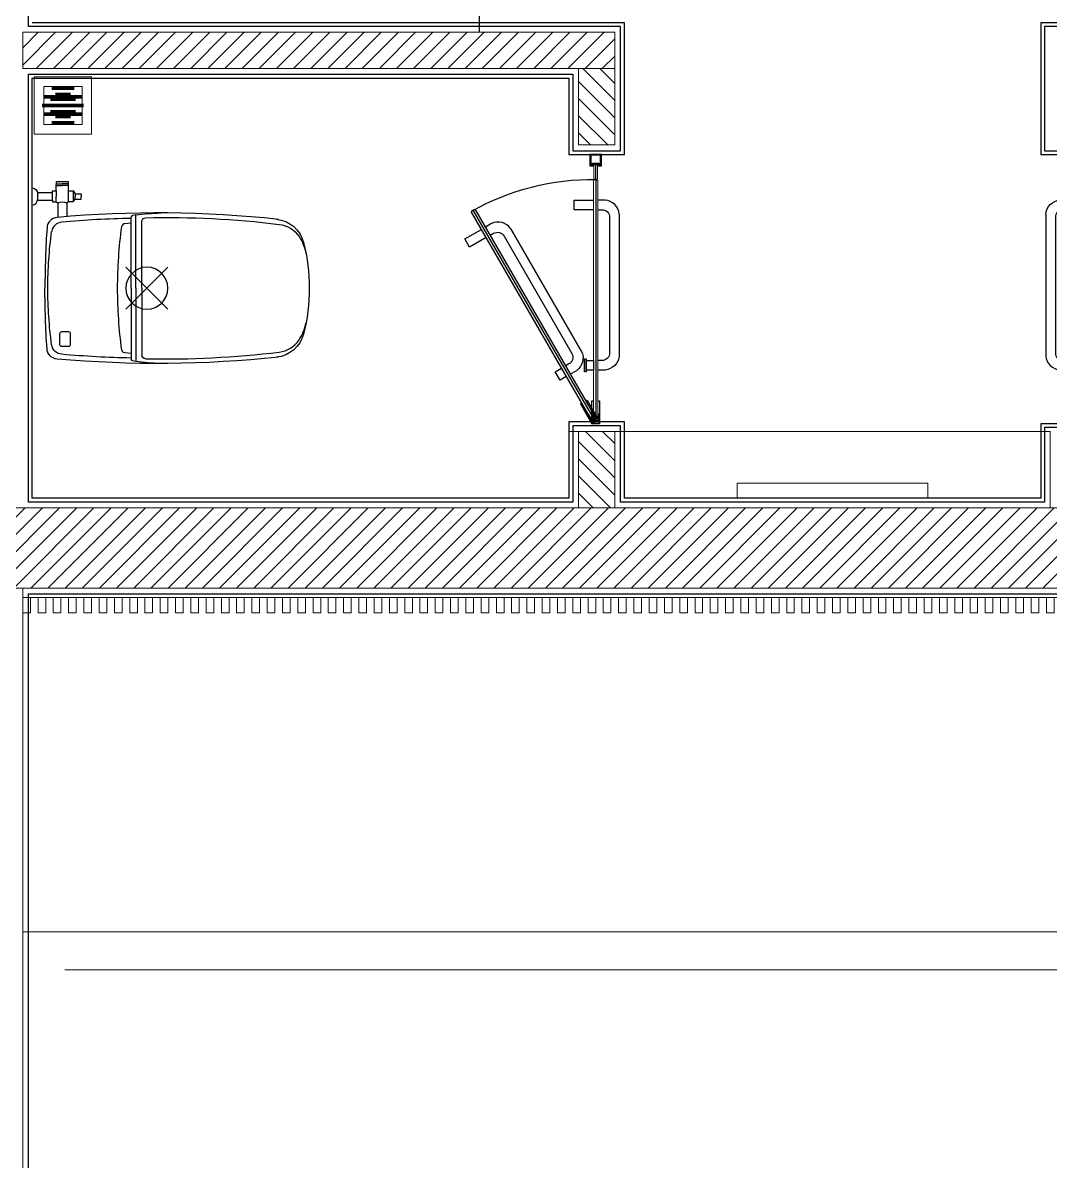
# Model space of a CAD drawing. Header units: millimetres. Extents: x -343543 to 400519, y -115663 to 104219.
# Drawn here: x -149728 to -147038, y 1499 to 4480 of the extents above; entities that cross this region are included whole.
import ezdxf
from ezdxf.xclip import XClip

# ---------------------------------------------------------------- set-up
doc = ezdxf.new("R2010")
doc.units = ezdxf.units.MM
doc.header["$XCLIPFRAME"] = 0
doc.linetypes.add('XREF MAT BANG TUONG XAY$0$CENTER', pattern=[50.8, 31.75, -6.35, 6.35, -6.35])
doc.layers.get('0').update_dxf_attribs({"color": 231, "lineweight": 0})
for name, color, linetype, lineweight in [('A-PATT', 252, 'Continuous', 9), ('A-SYMBOLS', 10, 'Continuous', 13), ('XREF MAT BANG TUONG XAY$0$01.Xref _MB T1$0$A-DOOR', 8, 'Continuous', 9), ('XREF MAT BANG TUONG XAY$0$01.Xref _MB T1$0$A-FNSH', 8, 'Continuous', 9), ('XREF MAT BANG TUONG XAY$0$01.Xref _MB T1$0$A-FURN', 8, 'Continuous', 5), ('XREF MAT BANG TUONG XAY$0$01.Xref _MB T1$0$A-FURN @ 50', 8, 'Continuous', 5), ('XREF MAT BANG TUONG XAY$0$01.Xref _MB T1$0$A-FURN @ 75', 8, 'Continuous', 5), ('XREF MAT BANG TUONG XAY$0$01.Xref _MB T1$0$A-TEXT', 8, 'Continuous', 25), ('XREF MAT BANG TUONG XAY$0$A-GRID', 8, 'XREF MAT BANG TUONG XAY$0$CENTER', 15), ('XREF MAT BANG TUONG XAY$0$A-WALL-INT', 8, 'Continuous', 9)]:
    doc.layers.add(name, color=color, linetype=linetype, lineweight=lineweight)
for name, color, linetype in [('XREF MAT BANG TUONG XAY$0$A-FNSH', 8, 'Continuous'), ('XREF MAT BANG TUONG XAY$0$A-FURN', 8, 'Continuous'), ('XREF MAT BANG TUONG XAY$0$A-PATT', 8, 'Continuous'), ('XREF MAT BANG TUONG XAY$0$FF-FURN', 8, 'Continuous')]:
    doc.layers.add(name, color=color, linetype=linetype)

# ---------------------------------------------------------------- blocks, each defined once
blk = doc.blocks.new('XREF MAT BANG TUONG XAY$0$00.xref_IKIGAI_Truc')
at = {"layer": 'XREF MAT BANG TUONG XAY$0$A-GRID', "color": 8, "ltscale": 20}
blk.add_lwpolyline([(-2907.5, 3000), (42750, 3000)], dxfattribs=at)
blk = doc.blocks.new('*U125')
at = {"layer": 'XREF MAT BANG TUONG XAY$0$01.Xref _MB T1$0$A-FURN', "color": 8}
blk.add_lwpolyline([(-10, -20), (10, -20), (10, 20), (-10, 20)], close=True, dxfattribs=at)
blk = doc.blocks.new('*U126')
at = {"color": 8, "transparency": 16777216}
for p in [(-2680, 0), (-2640, 0), (-2600, 0), (-2560, 0), (-2520, 0), (-2480, 0), (-2440, 0), (-2400, 0), (-2360, 0), (-2320, 0), (-2280, 0), (-2240, 0), (-2200, 0), (-2160, 0), (-2120, 0), (-2080, 0), (-2040, 0), (-2000, 0), (-1960, 0), (-1920, 0), (-1880, 0), (-1840, 0), (-1800, 0), (-1760, 0), (-1720, 0), (-1680, 0), (-1640, 0), (-1600, 0), (-1560, 0), (-1520, 0), (-1480, 0), (-1440, 0), (-1400, 0), (-1360, 0), (-1320, 0), (-1280, 0), (-1240, 0), (-1200, 0), (-1160, 0), (-1120, 0), (-1080, 0), (-1040, 0), (-1000, 0), (-960, 0), (-920, 0), (-880, 0), (-840, 0), (-800, 0), (-760, 0), (-720, 0), (-680, 0), (-640, 0), (-600, 0), (-560, 0), (-520, 0), (-480, 0), (-440, 0), (-400, 0), (-360, 0), (-320, 0), (-280, 0), (-240, 0), (-200, 0), (-160, 0), (-120, 0), (-80, 0), (-40, 0), (0, 0)]:
    blk.add_blockref('*U125', p, dxfattribs=at)
blk = doc.blocks.new('XREF MAT BANG TUONG XAY$0$01.Xref _MB T1$0$lam nhom T1')
at = {"color": 8}
blk.add_lwpolyline([(8395, 0), (0, 0), (0, -25), (8395, -25)], close=True, dxfattribs=at)
blk.add_blockref('*U126', (8385, -45), dxfattribs=at)
blk = doc.blocks.new('XREF MAT BANG TUONG XAY$0$xref_IKIGAI_Cot')
at = {"layer": 'XREF MAT BANG TUONG XAY$0$A-GRID', "color": 8, "ltscale": 20}
blk.add_lwpolyline([(-2907.5, 3000), (42750, 3000)], dxfattribs=at)
blk = doc.blocks.new('XREF MAT BANG TUONG XAY$0$01.Xref _MB T1$0$Electronic toilet-bidet Princess PB-101S_top_dwgmodels.com')
at = {"color": 8, "ltscale": 0.25}
for p, q in [((245, -55), (355, 55)), ((245, 55), (355, -55))]:
    blk.add_line(p, q, dxfattribs=at)
at = {"color": 8}
for points in [[(644.3, 180.3, 0.04919), (64.7, 185.4, 0.368917), (38.5, 158.6, 0.0169), (33.1, 0)], [(258.6, 182.9, 0.01756), (77.1, 173, 0.340895), (50.7, 148.6, 0.074358)], [(270.8, 191.8), (263, 190.2, 0.299625), (258.6, 185.7, 1.218048)], [(296.4, 184.5, -0.035814), (646.7, 167.2, -0.219238), (698.3, 135.4, -0.098211), (716.5, 91.3)], [(71.5, 147, -0.414214), (76.3, 151.8), (95.5, 151.8)], [(95.5, 151.8, -0.414214), (100.3, 147), (100.3, 119.4, -0.414214), (95.5, 114.6), (76.3, 114.6, -0.414214), (71.5, 119.4), (71.5, 147)], [(258.6, 170.5), (242, 169, 0.356357), (234.3, 161.4)], [(644.3, -180.3, -0.04919), (64.7, -185.4, -0.368917), (38.5, -158.6, -0.0169), (33.1, 0)], [(296.4, -184.5, 0.035814), (646.7, -167.2, 0.219238), (698.3, -135.4, 0.098211), (716.5, -91.3)], [(258.6, -182.9, -0.01756), (77.1, -173, -0.340895), (50.7, -148.6, -0.074358)], [(258.6, -170.5), (242, -169, -0.356357), (234.3, -161.4)], [(270.8, -191.8), (263, -190.2, -0.299625), (258.6, -185.7, -1.218048)], [(0, -217.7, -0.356543), (14.2, -233.3)], [(0, -262.9, 0.356543), (14.2, -247.3)], [(14.2, -240.3, -0.004949), (14.3, -240.3), (14.3, -240.3)], [(62.2, -269.2, 0.141943), (63.2, -273.4, 0.425136)], [(94.7, -269.2, -0.141943), (93.7, -273.4, -0.425136)]]:
    blk.add_lwpolyline(points, format="xyb", dxfattribs=at)
for points in [[(258.6, 0), (258.6, 185.7)], [(270.8, 0), (270.8, 191.8)], [(287, 0), (287, 174.9)], [(258.6, 0), (258.6, -185.7)], [(270.8, 0), (270.8, -191.8)], [(287, 0), (287, -174.9)], [(62.2, -225.9), (66.6, -223.4), (66.6, -185.6)], [(94.7, -225.9), (90.3, -223.4), (90.3, -187.6)], [(0, -217.7), (0, -262.9)], [(14.3, -230.7), (52.7, -230.7), (52.5, -249.9), (14.1, -249.9)], [(14.2, -233.3), (14.2, -247.3)], [(52.6, -230.7), (52.6, -225.9), (62.2, -225.9), (62.2, -240.3)], [(94.7, -225.9), (94.7, -269.2), (78.4, -269.2)], [(107, -225.9), (94.7, -225.9)], [(107, -254.7), (107, -225.9)], [(107, -225.9), (112.1, -233.2), (112.1, -240.3)], [(112.1, -233.2), (128, -233.2), (128, -240.3)], [(52.6, -249.9), (52.6, -254.7), (62.2, -254.7), (62.2, -240.3)], [(62.2, -254.7), (62.2, -269.2), (78.4, -269.2)], [(94.7, -254.7), (107, -254.7)], [(107, -254.7), (112.1, -247.4), (112.1, -240.3)], [(112.1, -247.4), (128, -247.4), (128, -240.3)], [(63.2, -273.4), (78.4, -273.4)], [(63.2, -273.4), (63.2, -279.6), (93.7, -279.6), (93.7, -273.4)], [(93.7, -273.4), (78.4, -273.4)]]:
    blk.add_lwpolyline(points, dxfattribs=at)
at = {"color": 8, "ltscale": 0.25}
blk.add_circle((300, 0), 55, dxfattribs=at)
at = {"color": 8}
for centre, radius, start, end in [((352.2, -398.5), 595.9, 91.5209, 97.8464), ((296.6, 174.9), 9.61, 91.2734, 180), ((630.9, 99.6), 81.7, 14.4484, 83.9556), ((1427.3, 0), 1203.9, 172.2935, 180), ((1153, 0), 1112.3, 172.3207, 180), ((244.5, 0), 480.7, 0, 14.4484), ((1153, 0), 1112.3, 180, 187.6793), ((1427.3, 0), 1203.9, 180, 187.7065), ((244.5, 0), 480.7, 345.5516, 0), ((630.9, -99.6), 81.7, 276.0444, 345.5516), ((296.6, -174.9), 9.61, 180, 268.7266), ((352.2, 398.5), 595.9, 262.1536, 268.4791), ((78.4, -202.3), 24.2, 240.6973, 299.3027)]:
    blk.add_arc(centre, radius, start, end, dxfattribs=at)
blk = doc.blocks.new('XREF MAT BANG TUONG XAY$0$01.Xref _MB T1$0$Drain')
at = {"color": 8}
blk.add_lwpolyline([(-1.2, -1.2), (1.2, -1.2), (1.2, 1.2), (-1.2, 1.2)], close=True, dxfattribs=at)
at = {"color": 8, "const_width": 0.16}
for points in [[(-0.731, 0.478), (-0.731, -0.478)], [(-0.365, 0.793), (-0.365, -0.793)], [(0, 0.873), (0, -0.873)], [(0.365, 0.793), (0.365, -0.793)], [(0.731, 0.478), (0.731, -0.478)]]:
    blk.add_lwpolyline(points, dxfattribs=at)
blk = doc.blocks.new('*U3471')
at = {"layer": 'XREF MAT BANG TUONG XAY$0$01.Xref _MB T1$0$A-FURN @ 50', "color": 8, "xscale": 41.66666666666719, "yscale": 41.66666666666719, "zscale": 41.66666666666719, "rotation": 90}
blk.add_blockref('XREF MAT BANG TUONG XAY$0$01.Xref _MB T1$0$Drain', (-315.3, 1263.5), dxfattribs=at)
at = {"layer": 'XREF MAT BANG TUONG XAY$0$01.Xref _MB T1$0$A-FURN @ 75', "color": 8, "xscale": 62.50000000000078, "yscale": 62.50000000000078, "zscale": 62.50000000000078, "rotation": 90}
blk.add_blockref('XREF MAT BANG TUONG XAY$0$01.Xref _MB T1$0$Drain', (-315.3, 1263.5), dxfattribs=at)
blk = doc.blocks.new('XREF MAT BANG TUONG XAY$0$YLD.Studio-04-126')
at = {"layer": 'XREF MAT BANG TUONG XAY$0$01.Xref _MB T1$0$A-DOOR', "color": 8}
blk.add_lwpolyline([(4.4, -8), (6, -9.6), (6, -637), (3, -640), (-3, -640), (-6, -637), (-6, -9.6), (-4.4, -8)], close=True, dxfattribs=at)
at = {"layer": 'XREF MAT BANG TUONG XAY$0$FF-FURN', "color": 8}
blk.add_line((0, -640), (0, -8), dxfattribs=at)
for points in [[(6, -60), (10, -60), (10, 0), (-10, 0), (-10, -60), (-6, -60)], [(-6, -560.6), (-56, -560.6), (-56, -585.6), (-6, -585.6)]]:
    blk.add_lwpolyline(points, dxfattribs=at)
for points in [[(-6, -25), (-9, -25), (-9, -5), (9, -5), (9, -25), (6, -25), (6, -8), (-6, -8)], [(-29, -136.3), (-29, -170.1), (-25, -170.1), (-25, -136.3)], [(-25, -165.7), (-6, -165.7), (-6, -140.7), (-25, -140.7)]]:
    blk.add_lwpolyline(points, close=True, dxfattribs=at)
for points in [[(61.5, -548.6), (61.5, -177.8, 0.368054), (24.4, -140.7), (6, -140.7)], [(6, -560.6), (16.5, -560.6, 0.414214), (36.5, -540.6), (36.5, -185.7, 0.414214), (16.5, -165.7), (6, -165.7)], [(61.5, -548.6, -0.36855), (24.4, -585.6), (6, -585.6)]]:
    blk.add_lwpolyline(points, format="xyb", dxfattribs=at)
blk = doc.blocks.new('XREF MAT BANG TUONG XAY$0$YLD.Studio-04-132')
at = {"layer": 'XREF MAT BANG TUONG XAY$0$FF-FURN', "color": 8}
blk.add_lwpolyline([(-6, 25), (6, 25), (6, 30), (15, 30), (15, 0), (-15, 0), (-15, 30), (-6, 30), (-6, 25)], dxfattribs=at)
blk.add_lwpolyline([(-8, 23), (8, 23), (8, 28), (13, 28), (13, 2), (-13, 2), (-13, 28), (-8, 28)], close=True, dxfattribs=at)
for centre, start, end in [((-4.8, 30.3), 99.564, 194.9242), ((4.8, 30.3), 345.0758, 80.436)]:
    blk.add_arc(centre, 1.25, start, end, dxfattribs=at)
blk = doc.blocks.new('XREF MAT BANG TUONG XAY$0$YLD.Studio-04-207')
at = {"layer": 'XREF MAT BANG TUONG XAY$0$FF-FURN', "color": 8, "ltscale": 150}
for p, q in [((-40, -52), (-10, 0)), ((-10, 0), (7.3, -10)), ((-321.3, -559.3), (-5.3, -11.9)), ((-22.7, -62), (7.3, -10)), ((-40, -52), (-36.5, -54)), ((-26.1, -60), (-22.7, -62))]:
    blk.add_line(p, q, dxfattribs=at)
for points in [[(-9.1, -9.7), (-11.3, -10.3), (-325, -553.7), (-323.9, -557.8), (-318.7, -560.8), (-314.6, -559.7), (-1.6, -17.5), (-2.7, -13.4)], [(-8.6, -29.7), (-6, -31.2), (4, -13.8), (-11.6, -4.8), (-21.6, -22.2), (-19, -23.7), (-10.5, -8.9), (-0.1, -14.9)]]:
    blk.add_lwpolyline(points, close=True, dxfattribs=at)
at = {"layer": 'XREF MAT BANG TUONG XAY$0$FF-FURN', "color": 8, "ltscale": 100}
blk.add_lwpolyline([(-105.8, -136), (-89.4, -145.5), (-76.9, -123.9), (-93.3, -114.4)], close=True, dxfattribs=at)
at = {"layer": 'XREF MAT BANG TUONG XAY$0$FF-FURN', "color": 8, "ltscale": 150}
for points in [[(-222.4, -510.8), (-37, -189.7, 0.368054), (-50.6, -139), (-66.5, -129.9)], [(-276.4, -493.5), (-267.3, -498.7, 0.414214), (-240, -491.4), (-62.6, -184.1, 0.414214), (-69.9, -156.8), (-79, -151.5)], [(-37, -189.7), (-222.4, -510.8, -0.368054), (-273, -524.3), (-288.9, -515.1)]]:
    blk.add_lwpolyline(points, format="xyb", dxfattribs=at)
at = {"layer": 'XREF MAT BANG TUONG XAY$0$FF-FURN', "color": 8, "ltscale": 100}
blk.add_lwpolyline([(-286.8, -487.5), (-330.1, -462.4), (-342.6, -484.1), (-299.3, -509.1)], dxfattribs=at)
at = {"layer": 'XREF MAT BANG TUONG XAY$0$FF-FURN', "color": 8, "ltscale": 150}
blk.add_arc((-8.5, 1.5), 641.5, 240.5261, 270.7566, dxfattribs=at)
blk = doc.blocks.new('*U221')
at = {"layer": 'XREF MAT BANG TUONG XAY$0$A-PATT'}
h = blk.add_hatch(dxfattribs=at)
h.set_pattern_fill('ANSI31', color=8, scale=10)
h.set_pattern_definition([(45, (39801.808, -11293.564), (-22.45064, 22.45064), [])])
h.paths.add_polyline_path([(-38.7, 47.5), (4316.3, 47.5), (4316.3, -162.5), (-38.7, -162.5)])
at = {"layer": 'XREF MAT BANG TUONG XAY$0$A-WALL-INT', "color": 8}
blk.add_lwpolyline([(-38.7, 47.5), (4316.3, 47.5), (4316.3, -162.5), (-38.7, -162.5)], close=True, dxfattribs=at)
blk = doc.blocks.new('*U222')
at = {"layer": 'XREF MAT BANG TUONG XAY$0$A-PATT'}
h = blk.add_hatch(dxfattribs=at)
h.set_pattern_fill('ANSI31', color=8, scale=10)
h.set_pattern_definition([(45, (36996.79, -11178.564), (-22.45064, 22.45064), [])])
h.paths.add_polyline_path([(-38.7, 47.5), (1511.3, 47.5), (1511.3, -47.5), (-38.7, -47.5)])
at = {"layer": 'XREF MAT BANG TUONG XAY$0$A-WALL-INT', "color": 8}
blk.add_lwpolyline([(-38.7, 47.5), (1511.3, 47.5), (1511.3, -47.5), (-38.7, -47.5)], close=True, dxfattribs=at)
blk = doc.blocks.new('*U223')
at = {"layer": 'XREF MAT BANG TUONG XAY$0$A-PATT'}
h = blk.add_hatch(dxfattribs=at)
h.set_pattern_fill('ANSI31', color=8, scale=10)
h.set_pattern_definition([(45, (35646.79, -11178.564), (-22.45064, 22.45064), [])])
h.paths.add_polyline_path([(-38.7, 47.5), (161.3, 47.5), (161.3, -47.5), (-38.7, -47.5)])
at = {"layer": 'XREF MAT BANG TUONG XAY$0$A-WALL-INT', "color": 8}
blk.add_lwpolyline([(-38.7, 47.5), (161.3, 47.5), (161.3, -47.5), (-38.7, -47.5)], close=True, dxfattribs=at)
blk = doc.blocks.new('XREF MAT BANG TUONG XAY$0$01.Xref _MB T1$0$Phong tam')
at = {"color": 8}
blk.add_line((-1710, 1070), (-1710, 1109), dxfattribs=at)
at = {"layer": 'XREF MAT BANG TUONG XAY$0$01.Xref _MB T1$0$A-DOOR', "color": 8, "elevation": 0}
blk.add_lwpolyline([(-1713, 1109), (-1707, 1109), (-1705, 1107), (-1705, 1072), (-1707, 1070), (-1713, 1070), (-1715, 1072), (-1715, 1107)], close=True, dxfattribs=at)
at = {"layer": 'XREF MAT BANG TUONG XAY$0$01.Xref _MB T1$0$A-FNSH', "color": 8, "elevation": 0}
blk.add_lwpolyline([(-1665, 410), (-1640, 410)], dxfattribs=at)
blk.add_lwpolyline([(-1665, 410), (-1640, 410)], dxfattribs=at)
blk.add_lwpolyline([(-1665, 410), (-1640, 410)], dxfattribs=at)
at = {"layer": 'XREF MAT BANG TUONG XAY$0$01.Xref _MB T1$0$A-FURN', "color": 8}
blk.add_lwpolyline([(-2900, 210), (-1760, 210), (-1760, 410), (-2900, 410)], close=True, dxfattribs=at)
blk.add_lwpolyline([(-2900, 210), (-1760, 210), (-1760, 410), (-2900, 410)], close=True, dxfattribs=at)
blk.add_lwpolyline([(-2900, 210), (-1760, 210), (-1760, 410), (-2900, 410)], close=True, dxfattribs=at)
at = {"layer": 'XREF MAT BANG TUONG XAY$0$A-FURN', "color": 8}
blk.add_line((-1405, 6990), (-1405, 1455), dxfattribs=at)
blk.add_line((-1405, 6990), (-1405, 1455), dxfattribs=at)
blk.add_line((-1405, 6990), (-1405, 1455), dxfattribs=at)
at = {"color": 8, "rotation": 180}
for name, p in [('XREF MAT BANG TUONG XAY$0$YLD.Studio-04-132', (-1710, 1135)), ('XREF MAT BANG TUONG XAY$0$YLD.Studio-04-207', (-1710, 430)), ('XREF MAT BANG TUONG XAY$0$01.Xref _MB T1$0$Electronic toilet-bidet Princess PB-101S_top_dwgmodels.com', (-235, 785)), ('XREF MAT BANG TUONG XAY$0$01.Xref _MB T1$0$Electronic toilet-bidet Princess PB-101S_top_dwgmodels.com', (-235, 785))]:
    blk.add_blockref(name, p, dxfattribs=at)
at = {"layer": 'XREF MAT BANG TUONG XAY$0$01.Xref _MB T1$0$A-DOOR', "color": 8, "xscale": -1, "rotation": 180}
blk.add_blockref('XREF MAT BANG TUONG XAY$0$YLD.Studio-04-126', (-2950, 430), dxfattribs=at)
at = {"layer": 'XREF MAT BANG TUONG XAY$0$01.Xref _MB T1$0$A-DOOR', "color": 8, "rotation": 180}
blk.add_blockref('XREF MAT BANG TUONG XAY$0$YLD.Studio-04-126', (-1710, 430), dxfattribs=at)
at = {"layer": 'XREF MAT BANG TUONG XAY$0$01.Xref _MB T1$0$A-FURN', "linetype": 'Continuous'}
blk.add_blockref('*U3471', (0, 0), dxfattribs=at)
at = {"layer": 'XREF MAT BANG TUONG XAY$0$01.Xref _MB T1$0$A-FURN', "color": 8, "rotation": 180}
blk.add_blockref('XREF MAT BANG TUONG XAY$0$01.Xref _MB T1$0$Electronic toilet-bidet Princess PB-101S_top_dwgmodels.com', (-235, 785), dxfattribs=at)
at = {"layer": 'XREF MAT BANG TUONG XAY$0$A-FURN', "color": 8}
for name, p, xscale, rotation in [('*U222', (-1721.3, 1407.5), -1, 180), ('*U223', (-1712.5, 1321.3), -1.000000000000001, 90), ('*U223', (-1712.5, 371.3), -1.000000000000001, 90), ('*U221', (-4316.3, 47.5), -1, 180)]:
    blk.add_blockref(name, p, dxfattribs=dict(at, xscale=xscale, rotation=rotation))
blk = doc.blocks.new('XREF MAT BANG NOI THAT')
at = {"color": 8}
for points in [[(33180, 3410), (34270, 3410), (34270, 3235), (33180, 3235)], [(33975, 3235), (33475, 3235), (33475, 3275), (33975, 3275)]]:
    blk.add_lwpolyline(points, close=True, dxfattribs=at)
blk = doc.blocks.new('01.Xref _MB T1')
at = {"color": 8}
blk.add_lwpolyline([(39999.98286, 2999.99997), (40000.00012, 19400), (-0.00011, 19399.99891), (0.00011, 2999.99997), (8394.99073, 2999.9999), (8394.99073, -99.99996), (31605.0109, -99.99952), (31605.0109, 3000.00035)], close=True, dxfattribs=at)
at = {"layer": 'XREF MAT BANG TUONG XAY$0$01.Xref _MB T1$0$A-FNSH', "color": 8}
for points in [[(31714.99073, 1999.99999), (41000, 1999.99998), (41000.00012, 20399.99968), (25516.68715, 20400.0078)], [(31605.00949, 2099.99999), (40900.00022, 2099.99998), (40900.00024, 8054.99997)]]:
    blk.add_lwpolyline(points, dxfattribs=at)
at = {"layer": 'XREF MAT BANG TUONG XAY$0$A-FNSH', "color": 8}
for points in [[(35815.01905, 4479.99998), (34270.0013, 4479.99998), (34270.0013, 4134.99998), (34415.0013, 4134.99998)], [(34415.00076, 3429.9998), (34270.00076, 3430.00006), (34270.00076, 3235.00016), (33180.00184, 3235.00016), (33180.00184, 3435.00006), (33035.0013, 3434.9998), (33035.0013, 3235.00006), (31630.0013, 3234.99991), (31630.0013, 4335.00013), (33035.0013, 4334.99987), (33035.0013, 4134.99998), (33180.0013, 4134.99998), (33180.0013, 4479.99998), (31630.0013, 4480.00014)], [(35825.01906, 4469.99998), (34280.0013, 4469.99998), (34280.0013, 4144.99998), (34405.0013, 4144.99998)], [(34405.00076, 3419.99982), (34280.00076, 3420.00004), (34280.00076, 3225.00016), (33170.00184, 3225.00016), (33170.00184, 3425.00004), (33045.0013, 3424.99982), (33045.0013, 3225.00006), (31620.0013, 3224.9999), (31620.0013, 4345.00014), (33045.0013, 4344.99987), (33045.0013, 4144.99998), (33170.0013, 4144.99998), (33170.0013, 4469.99998), (31620.0013, 4470.00014), (31620.0013, 5469.99999)], [(25775.01058, 5984.99999), (31040.01069, 5984.99999), (31040.01069, 5884.99999), (31380.0013, 5884.99999), (31380.0013, 1284.99999), (31620.01069, 1284.99999), (31620.00978, 2985.0003), (40015.01091, 2984.99996), (40015.00113, 4414.99998), (37635.00083, 4415.00002), (37635.00082, 4290.0096), (39890.01081, 4290.00949), (39890.01081, 3414.99997), (39685.00142, 3414.99997), (39685.0012, 3109.99998), (36065.02005, 3109.99998), (36065.02143, 9974.99976), (39585.00146, 9975), (39585.00146, 9785.00021), (39890.01088, 9785.00021), (39890.01013, 5504.99989)]]:
    blk.add_lwpolyline(points, dxfattribs=at)
at = {"color": 8}
blk.add_blockref('XREF MAT BANG TUONG XAY$0$00.xref_IKIGAI_Truc', (0.00011, 0), dxfattribs=at)
ref = blk.add_blockref('XREF MAT BANG TUONG XAY$0$xref_IKIGAI_Cot', (-0.00927, -0.00001), dxfattribs=at)
XClip(ref).set_block_clipping_path([(-1610.3425959283, -2225.6693134198), (41829.1295208634, 21555.8819575264)])
at = {"color": 8, "xscale": -1}
blk.add_blockref('XREF MAT BANG TUONG XAY$0$01.Xref _MB T1$0$lam nhom T1', (40000.00171, 2999.99998), dxfattribs=at)
at = {"layer": 'XREF MAT BANG TUONG XAY$0$01.Xref _MB T1$0$A-TEXT', "color": 8, "xscale": -1}
blk.add_blockref('XREF MAT BANG TUONG XAY$0$01.Xref _MB T1$0$Phong tam', (31395.0001, 2999.99999), dxfattribs=at)
at = {"layer": 'A-PATT', "color": 8}
blk.add_blockref('XREF MAT BANG NOI THAT', (0, 0), dxfattribs=at)

msp = doc.modelspace()

# ---------------------------------------------------------------- block references
at = {"layer": 'A-SYMBOLS'}
msp.add_blockref('01.Xref _MB T1', (-181333.1, 0), dxfattribs=at)

doc.saveas('drawing.dxf')
